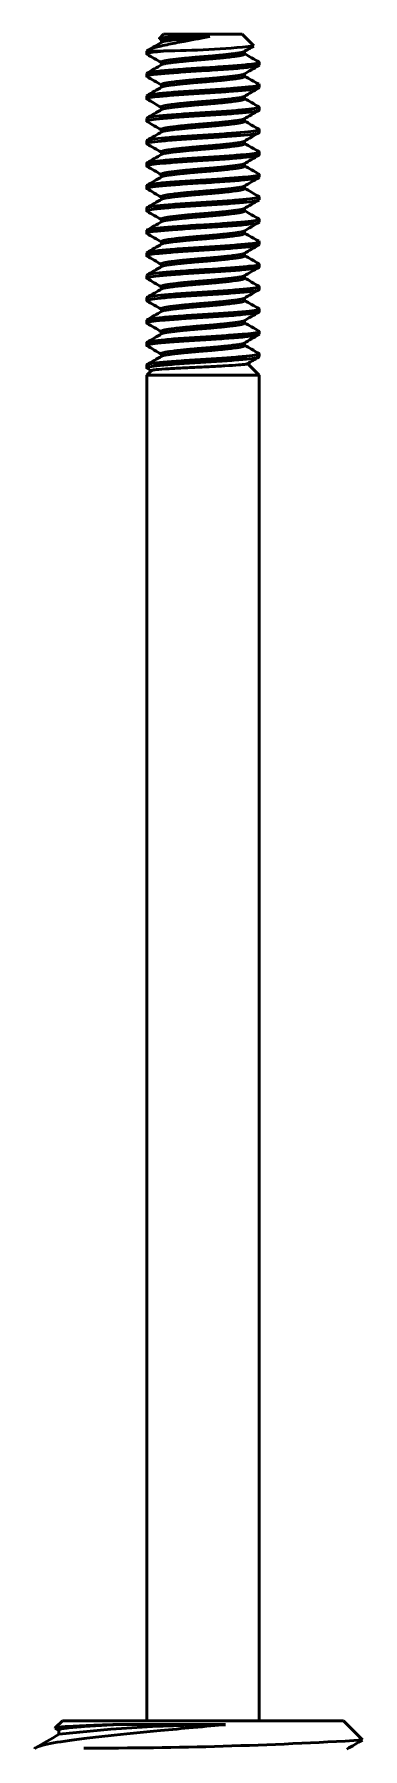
# Model space of a CAD drawing. Header units: millimetres. Extents: x 0 to 420, y 0 to 297.
# Drawn here: x 119.49 to 120.81, y 223.89 to 230.83 of the extents above; entities that cross this region are included whole.
import ezdxf

# ---------------------------------------------------------------- set-up
doc = ezdxf.new("R2010")
doc.units = ezdxf.units.MM
doc.header["$LTSCALE"] = 0.75
doc.layers.add('Visible', color=7, linetype='Continuous', lineweight=50)

msp = doc.modelspace()

# ---------------------------------------------------------------- linework, layer by layer
at = {"layer": 'Visible'}
for p, q in [((120.0097, 230.8274), (119.992, 230.8096)), ((120.0006, 230.8047), (120.0006, 230.7945)), ((120.3272, 230.8274), (120.0097, 230.8274)), ((120.1957, 230.8182), (120.0701, 230.8182)), ((120.3272, 230.8274), (120.3737, 230.7809)), ((120.0096, 230.7593), (119.9417, 230.7593)), ((119.9417, 230.748), (119.9417, 230.7593)), ((120.3364, 230.7582), (120.3364, 230.748)), ((119.9417, 230.6573), (119.9417, 230.6686)), ((120.0006, 230.714), (120.0006, 230.7038)), ((120.3364, 230.6675), (120.3364, 230.6573)), ((120.3953, 230.7026), (120.3953, 230.714)), ((120.0006, 230.6233), (120.0006, 230.6131)), ((120.3953, 230.6119), (120.3953, 230.6233)), ((119.9417, 230.5666), (119.9417, 230.5779)), ((120.0006, 230.5325), (120.0006, 230.5224)), ((120.3364, 230.5767), (120.3364, 230.5666)), ((120.3953, 230.5212), (120.3953, 230.5325)), ((119.9417, 230.4758), (119.9417, 230.4872)), ((120.3364, 230.486), (120.3364, 230.4758)), ((119.9417, 230.3851), (119.9417, 230.3965)), ((120.0006, 230.4418), (120.0006, 230.4316)), ((120.3364, 230.3953), (120.3364, 230.3851)), ((120.3953, 230.4305), (120.3953, 230.4418)), ((120.0006, 230.3511), (120.0006, 230.3409)), ((120.3953, 230.3398), (120.3953, 230.3511)), ((119.9417, 230.2944), (119.9417, 230.3058)), ((120.0006, 230.2604), (120.0006, 230.2502)), ((120.3364, 230.3046), (120.3364, 230.2944)), ((120.3953, 230.2491), (120.3953, 230.2604)), ((119.9417, 230.2037), (119.9417, 230.215)), ((120.3364, 230.2139), (120.3364, 230.2037)), ((119.9417, 230.113), (119.9417, 230.1243)), ((120.0006, 230.1697), (120.0006, 230.1595)), ((120.3364, 230.1232), (120.3364, 230.113)), ((120.3953, 230.1583), (120.3953, 230.1697)), ((120.0006, 230.079), (120.0006, 230.0688)), ((120.3953, 230.0676), (120.3953, 230.079)), ((119.9417, 230.0223), (119.9417, 230.0336)), ((120.0006, 229.9883), (120.0006, 229.9781)), ((120.3364, 230.0325), (120.3364, 230.0223)), ((120.3953, 229.9769), (120.3953, 229.9883)), ((119.9417, 229.9316), (119.9417, 229.9429)), ((120.3364, 229.9417), (120.3364, 229.9316)), ((119.9417, 229.8408), (119.9417, 229.8522)), ((120.0006, 229.8975), (120.0006, 229.8874)), ((120.3364, 229.851), (120.3364, 229.8408)), ((120.3953, 229.8862), (120.3953, 229.8975)), ((119.9417, 229.7501), (119.9417, 229.7615)), ((120.0006, 229.8068), (120.0006, 229.7966)), ((120.3364, 229.7603), (120.3364, 229.7501)), ((120.3953, 229.7955), (120.3953, 229.8068)), ((120.0006, 229.7161), (120.0006, 229.7059)), ((120.3953, 229.7048), (120.3953, 229.7161)), ((119.9417, 229.6594), (119.9417, 229.6708)), ((120.0006, 229.6254), (120.0006, 229.6152)), ((120.3364, 229.6696), (120.3364, 229.6594)), ((120.3953, 229.6141), (120.3953, 229.6254)), ((119.9417, 229.5687), (119.9417, 229.58)), ((120.3364, 229.5789), (120.3364, 229.5687)), ((119.9417, 229.478), (119.9417, 229.4893)), ((120.0006, 229.5347), (120.0006, 229.5245)), ((120.3485, 229.4953), (120.3953, 229.4485)), ((120.3953, 229.5233), (120.3953, 229.5347)), ((119.9604, 229.4672), (119.9417, 229.4485)), ((120.3953, 229.4485), (119.9417, 229.4485)), ((119.9417, 224.0056), (119.9417, 229.4485)), ((120.3953, 224.0056), (120.3953, 229.4485)), ((119.6015, 224.0056), (119.572, 223.9761)), ((119.6015, 224.0056), (120.7355, 224.0056)), ((120.7355, 224.0056), (120.8129, 223.9282)), ((119.5863, 223.9671), (119.5724, 223.9751)), ((119.5863, 223.9678), (119.5863, 223.9497)), ((119.8267, 223.9905), (120.2601, 223.9905))]:
    msp.add_line(p, q, dxfattribs=at)
for centre, radius, start, end in [((120.0162, 234.0421), 3.2813, 269.88484, 276.25608), ((120.2755, 217.8899), 6.0996, 90.14426, 96.47367), ((119.7207, 242.0971), 18.2024, 269.89525, 273.44016)]:
    msp.add_arc(centre, radius, start, end, dxfattribs=at)
for points, knots in [([(120.1957, 230.8182), (120.1768, 230.8143), (120.1588, 230.8113), (120.1261, 230.8053), (120.1086, 230.802), (120.0671, 230.794), (120.0439, 230.7894), (119.9986, 230.7799), (119.9818, 230.7761), (119.9557, 230.7682), (119.9461, 230.7637), (119.9417, 230.7593)], [0.000001, 0.000001, 0.000001, 0.000001, 0.0432698, 0.0432698, 0.0933311, 0.0933311, 0.1655469, 0.1655469, 0.25388, 0.25388, 0.3623602, 0.3623602, 0.3623602, 0.3623602]), ([(119.9925, 230.8083), (119.9905, 230.8094), (119.9925, 230.8106), (120.0011, 230.8123), (120.0048, 230.8128), (120.0153, 230.8141), (120.0239, 230.8148), (120.0462, 230.8166), (120.0575, 230.8174), (120.0701, 230.8182)], [0.45239963, 0.45239963, 0.45239963, 0.45239963, 0.47843191, 0.47843191, 0.49096377, 0.49096377, 0.5079081, 0.5079081, 0.52159166, 0.52159166, 0.52159166, 0.52159166]), ([(119.9432, 230.7463), (119.941, 230.7475), (119.9412, 230.7488), (119.9472, 230.7517), (119.9548, 230.7533), (119.9773, 230.7563), (119.992, 230.7577), (120.0096, 230.7593)], [14.3350959, 14.3350959, 14.3350959, 14.3350959, 14.3751753, 14.3751753, 14.4281701, 14.4281701, 14.4801915, 14.4801915, 14.4801915, 14.4801915]), ([(119.9432, 230.6555), (119.9405, 230.6571), (119.9414, 230.6586), (119.9514, 230.662), (119.9622, 230.6638), (119.994, 230.6672), (120.0152, 230.6692), (120.0642, 230.6731), (120.0915, 230.6751), (120.1485, 230.6788), (120.1777, 230.6804), (120.236, 230.6841), (120.2645, 230.6861), (120.3146, 230.6901), (120.336, 230.692), (120.3702, 230.6956), (120.3826, 230.6973), (120.3933, 230.7003), (120.3953, 230.7015), (120.3953, 230.7026)], [13.3316596, 13.3316596, 13.3316596, 13.3316596, 13.3805937, 13.3805937, 13.4410633, 13.4410633, 13.5043804, 13.5043804, 13.5663833, 13.5663833, 13.6272571, 13.6272571, 13.6909607, 13.6909607, 13.7522481, 13.7522481, 13.8146994, 13.8146994, 13.8513943, 13.8513943, 13.8513943, 13.8513943]), ([(120.3938, 230.7157), (120.3967, 230.714), (120.3953, 230.7122), (120.3828, 230.7086), (120.3705, 230.7069), (120.3364, 230.7034), (120.3152, 230.7015), (120.2652, 230.6975), (120.2367, 230.6955), (120.1783, 230.6918), (120.1492, 230.6902), (120.0921, 230.6865), (120.0648, 230.6845), (120.0157, 230.6806), (119.9945, 230.6786), (119.9625, 230.6751), (119.9516, 230.6734), (119.9431, 230.6706), (119.9417, 230.6696), (119.9417, 230.6686)], [0.4829735, 0.4829735, 0.4829735, 0.4829735, 0.5373346, 0.5373346, 0.5997587, 0.5997587, 0.6609501, 0.6609501, 0.7245527, 0.7245527, 0.7853728, 0.7853728, 0.8472789, 0.8472789, 0.9105168, 0.9105168, 0.9709056, 0.9709056, 1.0020436, 1.0020436, 1.0020436, 1.0020436]), ([(119.9432, 230.5648), (119.9401, 230.5666), (119.9419, 230.5685), (119.9555, 230.5721), (119.9678, 230.5737), (120.0022, 230.5773), (120.0245, 230.5793), (120.0752, 230.5832), (120.1029, 230.5852), (120.1606, 230.5888), (120.19, 230.5904), (120.2478, 230.5942), (120.2756, 230.5962), (120.3237, 230.6002), (120.3438, 230.602), (120.3757, 230.6055), (120.3868, 230.6073), (120.3942, 230.6102), (120.3953, 230.611), (120.3953, 230.6119)], [12.3287519, 12.3287519, 12.3287519, 12.3287519, 12.3862815, 12.3862815, 12.4468062, 12.4468062, 12.5101596, 12.5101596, 12.571855, 12.571855, 12.6332869, 12.6332869, 12.696645, 12.696645, 12.7576177, 12.7576177, 12.8211553, 12.8211553, 12.8485401, 12.8485401, 12.8485401, 12.8485401]), ([(120.3938, 230.625), (120.3962, 230.6236), (120.3957, 230.6221), (120.387, 230.6187), (120.376, 230.6169), (120.3442, 230.6134), (120.3241, 230.6115), (120.2761, 230.6076), (120.2484, 230.6056), (120.1907, 230.6018), (120.1612, 230.6002), (120.1035, 230.5966), (120.0757, 230.5946), (120.025, 230.5907), (120.0027, 230.5887), (119.9681, 230.5851), (119.9558, 230.5835), (119.944, 230.5804), (119.9417, 230.5791), (119.9417, 230.5779)], [1.4845753, 1.4845753, 1.4845753, 1.4845753, 1.5296726, 1.5296726, 1.5931994, 1.5931994, 1.6540865, 1.6540865, 1.7173547, 1.7173547, 1.7787508, 1.7787508, 1.8403605, 1.8403605, 1.9036431, 1.9036431, 1.9641076, 1.9641076, 2.0037839, 2.0037839, 2.0037839, 2.0037839]), ([(120.3938, 230.5343), (120.3958, 230.5331), (120.3958, 230.5319), (120.3903, 230.5288), (120.3809, 230.5269), (120.3521, 230.5235), (120.3333, 230.5217), (120.2876, 230.5178), (120.2608, 230.5158), (120.2037, 230.5119), (120.174, 230.5102), (120.1156, 230.5067), (120.0875, 230.5047), (120.035, 230.5008), (120.0114, 230.4988), (119.9742, 230.4951), (119.9604, 230.4935), (119.9451, 230.4902), (119.9417, 230.4887), (119.9417, 230.4872)], [2.487088, 2.487088, 2.487088, 2.487088, 2.5238116, 2.5238116, 2.587115, 2.587115, 2.6476956, 2.6476956, 2.7105777, 2.7105777, 2.7728102, 2.7728102, 2.8340849, 2.8340849, 2.8977788, 2.8977788, 2.9585203, 2.9585203, 3.0064775, 3.0064775, 3.0064775, 3.0064775]), ([(119.9432, 230.4741), (119.943, 230.4742), (119.9428, 230.4743), (119.94, 230.4764), (119.943, 230.4784), (119.9601, 230.4821), (119.9738, 230.4837), (120.0109, 230.4874), (120.0345, 230.4894), (120.0868, 230.4934), (120.1149, 230.4953), (120.1733, 230.4989), (120.203, 230.5005), (120.2602, 230.5044), (120.287, 230.5064), (120.3328, 230.5103), (120.3517, 230.5121), (120.3807, 230.5155), (120.3901, 230.5174), (120.3947, 230.52), (120.3953, 230.5206), (120.3953, 230.5212)], [11.3250529, 11.3250529, 11.3250529, 11.3250529, 11.3287259, 11.3287259, 11.3907927, 11.3907927, 11.4515712, 11.4515712, 11.5153465, 11.5153465, 11.5766983, 11.5766983, 11.6389404, 11.6389404, 11.7019042, 11.7019042, 11.7625614, 11.7625614, 11.825929, 11.825929, 11.8448835, 11.8448835, 11.8448835, 11.8448835]), ([(119.9432, 230.3834), (119.9425, 230.3838), (119.9421, 230.3842), (119.9408, 230.3865), (119.9454, 230.3885), (119.9655, 230.3921), (119.9807, 230.3937), (120.0204, 230.3975), (120.0448, 230.3995), (120.0983, 230.4034), (120.1267, 230.4053), (120.1856, 230.4088), (120.2157, 230.4106), (120.2721, 230.4145), (120.2979, 230.4166), (120.3414, 230.4204), (120.359, 230.4221), (120.3851, 230.4256), (120.3929, 230.4275), (120.3951, 230.4298), (120.3953, 230.4302), (120.3953, 230.4305)], [10.3226827, 10.3226827, 10.3226827, 10.3226827, 10.3351014, 10.3351014, 10.3968194, 10.3968194, 10.4580764, 10.4580764, 10.5214642, 10.5214642, 10.5824623, 10.5824623, 10.6457128, 10.6457128, 10.7082567, 10.7082567, 10.7686755, 10.7686755, 10.8319591, 10.8319591, 10.8420409, 10.8420409, 10.8420409, 10.8420409]), ([(120.3938, 230.4435), (120.3953, 230.4427), (120.3957, 230.4418), (120.3931, 230.4389), (120.3853, 230.437), (120.3593, 230.4334), (120.3419, 230.4317), (120.2985, 230.4279), (120.2727, 230.4259), (120.2164, 230.422), (120.1863, 230.4202), (120.1273, 230.4167), (120.0989, 230.4148), (120.0454, 230.4109), (120.0209, 230.4089), (119.981, 230.4051), (119.9658, 230.4035), (119.9464, 230.4), (119.9417, 230.3982), (119.9417, 230.3965)], [3.4890178, 3.4890178, 3.4890178, 3.4890178, 3.5168302, 3.5168302, 3.5800593, 3.5800593, 3.6404248, 3.6404248, 3.7028965, 3.7028965, 3.7661574, 3.7661574, 3.8270885, 3.8270885, 3.8904059, 3.8904059, 3.9516464, 3.9516464, 4.0079793, 4.0079793, 4.0079793, 4.0079793]), ([(119.9432, 230.2927), (119.942, 230.2934), (119.9415, 230.2941), (119.9424, 230.2967), (119.9487, 230.2986), (119.9719, 230.3022), (119.9888, 230.3039), (120.0313, 230.3077), (120.0566, 230.3097), (120.1112, 230.3136), (120.1398, 230.3154), (120.1987, 230.3188), (120.2284, 230.3208), (120.2835, 230.3247), (120.3082, 230.3267), (120.3494, 230.3304), (120.3657, 230.3321), (120.3888, 230.3357), (120.395, 230.3377), (120.3953, 230.3397), (120.3953, 230.3397), (120.3953, 230.3398)], [9.3199595, 9.3199595, 9.3199595, 9.3199595, 9.3417649, 9.3417649, 9.4030884, 9.4030884, 9.4651193, 9.4651193, 9.5280609, 9.5280609, 9.5886946, 9.5886946, 9.6519911, 9.6519911, 9.7142823, 9.7142823, 9.7748816, 9.7748816, 9.8382515, 9.8382515, 9.8394408, 9.8394408, 9.8394408, 9.8394408]), ([(120.3938, 230.3528), (120.3949, 230.3522), (120.3954, 230.3516), (120.395, 230.349), (120.3888, 230.347), (120.3656, 230.3434), (120.3493, 230.3418), (120.308, 230.338), (120.2832, 230.336), (120.2282, 230.3321), (120.1984, 230.3302), (120.1395, 230.3268), (120.111, 230.3249), (120.0564, 230.321), (120.0311, 230.319), (119.9886, 230.3152), (119.9718, 230.3135), (119.9486, 230.3099), (119.9424, 230.308), (119.9417, 230.306), (119.9417, 230.3059), (119.9417, 230.3058)], [4.4908056, 4.4908056, 4.4908056, 4.4908056, 4.5103866, 4.5103866, 4.5737052, 4.5737052, 4.634251, 4.634251, 4.6964983, 4.6964983, 4.7597946, 4.7597946, 4.8205353, 4.8205353, 4.8836392, 4.8836392, 4.945804, 4.945804, 5.0072847, 5.0072847, 5.0107063, 5.0107063, 5.0107063, 5.0107063]), ([(119.9432, 230.202), (119.9415, 230.2029), (119.9413, 230.2039), (119.9446, 230.2068), (119.9523, 230.2087), (119.9785, 230.2122), (119.997, 230.214), (120.0421, 230.2179), (120.0682, 230.2199), (120.1236, 230.2237), (120.1524, 230.2254), (120.2111, 230.2289), (120.2405, 230.2309), (120.294, 230.2348), (120.3177, 230.2368), (120.3567, 230.2405), (120.3717, 230.2421), (120.3907, 230.2455), (120.3953, 230.2473), (120.3953, 230.2491)], [8.3189367, 8.3189367, 8.3189367, 8.3189367, 8.3493297, 8.3493297, 8.4102734, 8.4102734, 8.4732518, 8.4732518, 8.5357495, 8.5357495, 8.5960823, 8.5960823, 8.6592684, 8.6592684, 8.7210944, 8.7210944, 8.7819004, 8.7819004, 8.8375283, 8.8375283, 8.8375283, 8.8375283]), ([(120.3938, 230.2621), (120.3944, 230.2618), (120.3948, 230.2615), (120.3965, 230.2591), (120.3919, 230.2571), (120.3716, 230.2534), (120.3566, 230.2518), (120.3175, 230.2481), (120.2938, 230.2461), (120.2402, 230.2422), (120.2108, 230.2402), (120.1521, 230.2367), (120.1234, 230.235), (120.0679, 230.2312), (120.0418, 230.2292), (119.9968, 230.2253), (119.9783, 230.2235), (119.9523, 230.22), (119.9445, 230.2181), (119.9419, 230.2158), (119.9417, 230.2154), (119.9417, 230.215)], [5.4943627, 5.4943627, 5.4943627, 5.4943627, 5.5048466, 5.5048466, 5.5685262, 5.5685262, 5.6294694, 5.6294694, 5.691452, 5.691452, 5.7547905, 5.7547905, 5.8152702, 5.8152702, 5.8779258, 5.8779258, 5.9410314, 5.9410314, 6.0021277, 6.0021277, 6.0141547, 6.0141547, 6.0141547, 6.0141547]), ([(119.9432, 230.1113), (119.9411, 230.1125), (119.9412, 230.1137), (119.9475, 230.1169), (119.9567, 230.1187), (119.9856, 230.1221), (120.0055, 230.124), (120.0526, 230.128), (120.0793, 230.13), (120.1355, 230.1337), (120.1645, 230.1354), (120.223, 230.139), (120.2519, 230.1409), (120.3039, 230.1449), (120.3265, 230.1468), (120.3633, 230.1505), (120.3771, 230.1521), (120.392, 230.1554), (120.3953, 230.1569), (120.3953, 230.1583)], [7.3176143, 7.3176143, 7.3176143, 7.3176143, 7.3569739, 7.3569739, 7.4176935, 7.4176935, 7.480918, 7.480918, 7.5431509, 7.5431509, 7.6035904, 7.6035904, 7.6668341, 7.6668341, 7.7283803, 7.7283803, 7.7897896, 7.7897896, 7.8367078, 7.8367078, 7.8367078, 7.8367078]), ([(120.3938, 230.1714), (120.3939, 230.1713), (120.394, 230.1713), (120.3972, 230.1692), (120.3942, 230.1672), (120.377, 230.1634), (120.3631, 230.1618), (120.3263, 230.1582), (120.3037, 230.1562), (120.2517, 230.1523), (120.2227, 230.1503), (120.1642, 230.1467), (120.1353, 230.1451), (120.0791, 230.1413), (120.0524, 230.1393), (120.0053, 230.1354), (119.9855, 230.1335), (119.9566, 230.1301), (119.9474, 230.1282), (119.9424, 230.1256), (119.9417, 230.125), (119.9417, 230.1243)], [6.4975667, 6.4975667, 6.4975667, 6.4975667, 6.4996398, 6.4996398, 6.5629966, 6.5629966, 6.6245376, 6.6245376, 6.6862355, 6.6862355, 6.7496284, 6.7496284, 6.8102072, 6.8102072, 6.8725932, 6.8725932, 6.9359671, 6.9359671, 6.9968354, 6.9968354, 7.017811, 7.017811, 7.017811, 7.017811]), ([(119.9432, 230.0205), (119.9407, 230.022), (119.9413, 230.0234), (119.9502, 230.0268), (119.9613, 230.0287), (119.9932, 230.0322), (120.0133, 230.034), (120.0614, 230.0379), (120.0891, 230.04), (120.147, 230.0437), (120.1764, 230.0453), (120.2341, 230.049), (120.2618, 230.0509), (120.3125, 230.0549), (120.3348, 230.0569), (120.3692, 230.0604), (120.3814, 230.0621), (120.393, 230.0652), (120.3953, 230.0664), (120.3953, 230.0676)], [6.3155695, 6.3155695, 6.3155695, 6.3155695, 6.3611282, 6.3611282, 6.4245655, 6.4245655, 6.4854422, 6.4854422, 6.5487004, 6.5487004, 6.6100354, 6.6100354, 6.6716337, 6.6716337, 6.7348872, 6.7348872, 6.7953166, 6.7953166, 6.8345503, 6.8345503, 6.8345503, 6.8345503]), ([(120.3938, 230.0807), (120.3969, 230.0789), (120.3951, 230.077), (120.3814, 230.0734), (120.3691, 230.0718), (120.3347, 230.0682), (120.3124, 230.0662), (120.2617, 230.0623), (120.234, 230.0603), (120.1763, 230.0567), (120.1468, 230.0551), (120.089, 230.0513), (120.0613, 230.0493), (120.0132, 230.0454), (119.9931, 230.0435), (119.9612, 230.04), (119.9502, 230.0382), (119.9428, 230.0353), (119.9417, 230.0345), (119.9417, 230.0336)], [7.5020543, 7.5020543, 7.5020543, 7.5020543, 7.5597153, 7.5597153, 7.6202866, 7.6202866, 7.6836871, 7.6836871, 7.7454249, 7.7454249, 7.8069093, 7.8069093, 7.8703104, 7.8703104, 7.9313248, 7.9313248, 7.9949222, 7.9949222, 8.0222266, 8.0222266, 8.0222266, 8.0222266]), ([(119.9432, 229.9298), (119.9402, 229.9316), (119.9417, 229.9333), (119.9544, 229.9369), (119.9668, 229.9386), (120.001, 229.9422), (120.0223, 229.9441), (120.0725, 229.9481), (120.101, 229.9501), (120.1593, 229.9538), (120.1885, 229.9554), (120.2455, 229.9591), (120.2728, 229.961), (120.3218, 229.965), (120.343, 229.9669), (120.3748, 229.9704), (120.3856, 229.9721), (120.3939, 229.975), (120.3953, 229.9759), (120.3953, 229.9769)], [5.3143012, 5.3143012, 5.3143012, 5.3143012, 5.3691497, 5.3691497, 5.4315024, 5.4315024, 5.4926933, 5.4926933, 5.5562966, 5.5562966, 5.6170744, 5.6170744, 5.6789797, 5.6789797, 5.742197, 5.742197, 5.8025713, 5.8025713, 5.8332159, 5.8332159, 5.8332159, 5.8332159]), ([(120.3938, 229.99), (120.3965, 229.9884), (120.3955, 229.9869), (120.3856, 229.9835), (120.3747, 229.9818), (120.3429, 229.9783), (120.3217, 229.9763), (120.2727, 229.9724), (120.2454, 229.9704), (120.1884, 229.9667), (120.1592, 229.9651), (120.1008, 229.9614), (120.0723, 229.9594), (120.0222, 229.9554), (120.0009, 229.9535), (119.9667, 229.95), (119.9544, 229.9483), (119.9437, 229.9452), (119.9417, 229.944), (119.9417, 229.9429)], [8.5056967, 8.5056967, 8.5056967, 8.5056967, 8.5547667, 8.5547667, 8.6152784, 8.6152784, 8.6786408, 8.6786408, 8.7406841, 8.7406841, 8.8016061, 8.8016061, 8.8653508, 8.8653508, 8.926678, 8.926678, 8.9891846, 8.9891846, 9.0258003, 9.0258003, 9.0258003, 9.0258003]), ([(120.3938, 229.8993), (120.396, 229.898), (120.3958, 229.8967), (120.3892, 229.8936), (120.3799, 229.8917), (120.3507, 229.8883), (120.3308, 229.8864), (120.2835, 229.8825), (120.2568, 229.8805), (120.2004, 229.8767), (120.1715, 229.8751), (120.113, 229.8715), (120.0841, 229.8695), (120.0323, 229.8656), (120.0098, 229.8636), (119.9732, 229.86), (119.9595, 229.8584), (119.9449, 229.8551), (119.9417, 229.8536), (119.9417, 229.8522)], [9.5098375, 9.5098375, 9.5098375, 9.5098375, 9.5500412, 9.5500412, 9.6108535, 9.6108535, 9.6741973, 9.6741973, 9.7365219, 9.7365219, 9.797092, 9.797092, 9.8604566, 9.8604566, 9.922092, 9.922092, 9.9836767, 9.9836767, 10.0299271, 10.0299271, 10.0299271, 10.0299271]), ([(119.9432, 229.8391), (119.9431, 229.8392), (119.9431, 229.8392), (119.9398, 229.8412), (119.9426, 229.8432), (119.9596, 229.847), (119.9733, 229.8487), (120.0099, 229.8523), (120.0324, 229.8542), (120.0842, 229.8582), (120.1132, 229.8602), (120.1716, 229.8638), (120.2006, 229.8654), (120.2569, 229.8692), (120.2836, 229.8711), (120.3309, 229.8751), (120.3508, 229.877), (120.3799, 229.8804), (120.3892, 229.8822), (120.3946, 229.8848), (120.3953, 229.8855), (120.3953, 229.8862)], [4.3124753, 4.3124753, 4.3124753, 4.3124753, 4.3137463, 4.3137463, 4.376897, 4.376897, 4.4383354, 4.4383354, 4.4998357, 4.4998357, 4.5630576, 4.5630576, 4.6234893, 4.6234893, 4.685677, 4.685677, 4.7488784, 4.7488784, 4.8095567, 4.8095567, 4.831321, 4.831321, 4.831321, 4.831321]), ([(119.9432, 229.7484), (119.9427, 229.7487), (119.9423, 229.749), (119.9404, 229.7513), (119.9448, 229.7533), (119.9648, 229.757), (119.9797, 229.7586), (120.0185, 229.7623), (120.0421, 229.7643), (120.0955, 229.7683), (120.1249, 229.7702), (120.1836, 229.7737), (120.2123, 229.7754), (120.2679, 229.7792), (120.294, 229.7812), (120.3393, 229.7852), (120.358, 229.7869), (120.3843, 229.7905), (120.3922, 229.7923), (120.395, 229.7947), (120.3953, 229.7951), (120.3953, 229.7955)], [3.3121727, 3.3121727, 3.3121727, 3.3121727, 3.3217458, 3.3217458, 3.3851977, 3.3851977, 3.4460072, 3.4460072, 3.507771, 3.507771, 3.5709227, 3.5709227, 3.6312181, 3.6312181, 3.6936547, 3.6936547, 3.7566926, 3.7566926, 3.8175816, 3.8175816, 3.8304296, 3.8304296, 3.8304296, 3.8304296]), ([(120.3938, 229.8085), (120.3955, 229.8076), (120.3957, 229.8066), (120.3922, 229.8037), (120.3843, 229.8018), (120.3579, 229.7983), (120.3392, 229.7965), (120.2939, 229.7926), (120.2677, 229.7906), (120.2122, 229.7867), (120.1834, 229.7851), (120.1247, 229.7815), (120.0954, 229.7796), (120.042, 229.7756), (120.0184, 229.7737), (119.9796, 229.77), (119.9647, 229.7684), (119.9462, 229.7649), (119.9417, 229.7632), (119.9417, 229.7615)], [10.513024, 10.513024, 10.513024, 10.513024, 10.5442499, 10.5442499, 10.6052714, 10.6052714, 10.6684638, 10.6684638, 10.7310354, 10.7310354, 10.7914646, 10.7914646, 10.8547569, 10.8547569, 10.9166541, 10.9166541, 10.9776046, 10.9776046, 11.0324894, 11.0324894, 11.0324894, 11.0324894]), ([(120.3938, 229.7178), (120.395, 229.7171), (120.3955, 229.7164), (120.3944, 229.7137), (120.388, 229.7118), (120.3645, 229.7082), (120.3475, 229.7066), (120.3047, 229.7027), (120.2793, 229.7007), (120.2246, 229.6968), (120.1961, 229.695), (120.1372, 229.6916), (120.1075, 229.6897), (120.0526, 229.6857), (120.0279, 229.6838), (119.9869, 229.68), (119.9707, 229.6784), (119.9478, 229.6748), (119.9417, 229.6728), (119.9417, 229.6708)], [11.5156676, 11.5156676, 11.5156676, 11.5156676, 11.5382976, 11.5382976, 11.5996831, 11.5996831, 11.661889, 11.661889, 11.7248901, 11.7248901, 11.7855817, 11.7855817, 11.8489681, 11.8489681, 11.9113153, 11.9113153, 11.9720183, 11.9720183, 12.0358933, 12.0358933, 12.0358933, 12.0358933]), ([(119.9432, 229.6577), (119.9422, 229.6583), (119.9417, 229.6588), (119.9417, 229.6614), (119.9478, 229.6634), (119.9708, 229.6671), (119.987, 229.6687), (120.028, 229.6724), (120.0527, 229.6744), (120.1076, 229.6784), (120.1373, 229.6803), (120.1962, 229.6837), (120.2248, 229.6855), (120.2795, 229.6894), (120.3049, 229.6914), (120.3476, 229.6952), (120.3646, 229.6969), (120.388, 229.7005), (120.3944, 229.7024), (120.3953, 229.7045), (120.3953, 229.7046), (120.3953, 229.7048)], [2.3109166, 2.3109166, 2.3109166, 2.3109166, 2.3290213, 2.3290213, 2.3929643, 2.3929643, 2.453532, 2.453532, 2.5157469, 2.5157469, 2.5789946, 2.5789946, 2.6395569, 2.6395569, 2.7024239, 2.7024239, 2.7644823, 2.7644823, 2.8257367, 2.8257367, 2.8300127, 2.8300127, 2.8300127, 2.8300127]), ([(120.3938, 229.6271), (120.3945, 229.6267), (120.395, 229.6263), (120.396, 229.6239), (120.3911, 229.6219), (120.3706, 229.6183), (120.3552, 229.6167), (120.3151, 229.6129), (120.2906, 229.6109), (120.2369, 229.607), (120.2085, 229.6051), (120.1495, 229.6016), (120.1193, 229.5998), (120.063, 229.5958), (120.0374, 229.5938), (119.9942, 229.59), (119.9769, 229.5884), (119.9513, 229.5848), (119.9437, 229.5829), (119.9418, 229.5806), (119.9417, 229.5803), (119.9417, 229.58)], [12.5197353, 12.5197353, 12.5197353, 12.5197353, 12.5334929, 12.5334929, 12.5952307, 12.5952307, 12.6566542, 12.6566542, 12.7200574, 12.7200574, 12.7810727, 12.7810727, 12.8445749, 12.8445749, 12.9071259, 12.9071259, 12.9676018, 12.9676018, 13.0309467, 13.0309467, 13.0396339, 13.0396339, 13.0396339, 13.0396339]), ([(119.9432, 229.567), (119.9417, 229.5678), (119.9413, 229.5687), (119.9437, 229.5715), (119.9513, 229.5735), (119.977, 229.577), (119.9943, 229.5787), (120.0375, 229.5825), (120.0632, 229.5845), (120.1195, 229.5884), (120.1496, 229.5902), (120.2086, 229.5938), (120.237, 229.5956), (120.2907, 229.5995), (120.3152, 229.6016), (120.3553, 229.6053), (120.3707, 229.6069), (120.3904, 229.6105), (120.3953, 229.6122), (120.3953, 229.6141)], [1.309348, 1.309348, 1.309348, 1.309348, 1.3363272, 1.3363272, 1.3995357, 1.3995357, 1.4598813, 1.4598813, 1.5223013, 1.5223013, 1.5856533, 1.5856533, 1.6465402, 1.6465402, 1.70981, 1.70981, 1.7710937, 1.7710937, 1.828157, 1.828157, 1.828157, 1.828157]), ([(119.9432, 229.4763), (119.9413, 229.4774), (119.9412, 229.4785), (119.9464, 229.4816), (119.9556, 229.4836), (119.9842, 229.487), (120.0029, 229.4888), (120.0483, 229.4927), (120.075, 229.4947), (120.1321, 229.4985), (120.1619, 229.5002), (120.2203, 229.5038), (120.2485, 229.5057), (120.301, 229.5097), (120.3247, 229.5117), (120.3622, 229.5154), (120.3761, 229.517), (120.3917, 229.5203), (120.3953, 229.5218), (120.3953, 229.5233)], [0.3079019, 0.3079019, 0.3079019, 0.3079019, 0.3437833, 0.3437833, 0.4070496, 0.4070496, 0.4675706, 0.4675706, 0.5303848, 0.5303848, 0.5926749, 0.5926749, 0.653888, 0.653888, 0.7175159, 0.7175159, 0.778266, 0.778266, 0.827006, 0.827006, 0.827006, 0.827006]), ([(120.3938, 229.5364), (120.3941, 229.5362), (120.3943, 229.5361), (120.3969, 229.534), (120.3936, 229.532), (120.376, 229.5283), (120.3621, 229.5267), (120.3246, 229.523), (120.3009, 229.521), (120.2483, 229.517), (120.2202, 229.5151), (120.1617, 229.5115), (120.1319, 229.5099), (120.0749, 229.506), (120.0482, 229.504), (120.0028, 229.5001), (119.9841, 229.4983), (119.9556, 229.4949), (119.9464, 229.493), (119.9422, 229.4904), (119.9417, 229.4899), (119.9417, 229.4893)], [13.5230468, 13.5230468, 13.5230468, 13.5230468, 13.5281486, 13.5281486, 13.5902046, 13.5902046, 13.6510893, 13.6510893, 13.714849, 13.714849, 13.7761893, 13.7761893, 13.8386233, 13.8386233, 13.9015674, 13.9015674, 13.9622143, 13.9622143, 14.0256152, 14.0256152, 14.0431845, 14.0431845, 14.0431845, 14.0431845]), ([(120.3474, 229.4946), (120.3466, 229.4941), (120.3451, 229.4936), (120.3355, 229.4916), (120.3218, 229.4905), (120.2972, 229.4885), (120.2787, 229.4873), (120.2375, 229.4849), (120.2156, 229.4837), (120.1799, 229.4821), (120.1669, 229.4815), (120.1278, 229.4798), (120.1019, 229.4785), (120.0555, 229.4761), (120.0351, 229.4749), (119.994, 229.4722), (119.9814, 229.4711), (119.9663, 229.4693), (119.9615, 229.4682), (119.9604, 229.4672)], [-0.3223131, -0.3223131, -0.3223131, -0.3223131, -0.3195164, -0.3195164, -0.3098709, -0.3098709, -0.2952464, -0.2952464, -0.2816056, -0.2816056, -0.2739148, -0.2739148, -0.2582166, -0.2582166, -0.2434613, -0.2434613, -0.222963, -0.222963, -0.1975223, -0.1975223, -0.1975223, -0.1975223]), ([(120.2601, 223.9905), (120.2227, 223.9867), (120.1792, 223.9827), (120.0847, 223.9739), (120.0408, 223.9698), (119.9224, 223.9583), (119.8507, 223.9511), (119.7509, 223.9405), (119.7186, 223.937), (119.6324, 223.9268), (119.5859, 223.9198), (119.5345, 223.9094), (119.5205, 223.9059), (119.4953, 223.8979), (119.4903, 223.8944), (119.4881, 223.8923)], [0, 0, 0, 0, 0.0814931, 0.0814931, 0.1524276, 0.1524276, 0.2758959, 0.2758959, 0.3428243, 0.3428243, 0.4710436, 0.4710436, 0.5360072, 0.5360072, 0.6258184, 0.6258184, 0.6258184, 0.6258184]), ([(119.5724, 223.9751), (119.5695, 223.9768), (119.5779, 223.9784), (119.6165, 223.9819), (119.6455, 223.9836), (119.7184, 223.9869), (119.7652, 223.9885), (119.8267, 223.9905)], [2.4413257, 2.4413257, 2.4413257, 2.4413257, 2.5808431, 2.5808431, 2.7155155, 2.7155155, 2.8386956, 2.8386956, 2.8386956, 2.8386956])]:
    msp.add_open_spline(points, degree=3, knots=knots, dxfattribs=at)
for points in [[(120.0006, 230.8035), (119.9979, 230.8051), (119.9952, 230.8067), (119.9925, 230.8083)], [(120.0006, 230.7128), (119.9815, 230.724), (119.9623, 230.7351), (119.9432, 230.7463)], [(119.9474, 230.7635), (119.9658, 230.7742), (119.9842, 230.7849), (120.0026, 230.7956)], [(120.3733, 230.7797), (120.3603, 230.7721), (120.3474, 230.7646), (120.3344, 230.757)], [(120.3364, 230.7491), (120.3555, 230.738), (120.3746, 230.7268), (120.3938, 230.7157)], [(119.9432, 230.6703), (119.963, 230.6818), (119.9828, 230.6934), (120.0026, 230.7049)], [(120.3938, 230.7009), (120.374, 230.6894), (120.3542, 230.6779), (120.3344, 230.6663)], [(120.0006, 230.6221), (119.9815, 230.6333), (119.9623, 230.6444), (119.9432, 230.6555)], [(119.9432, 230.5796), (119.963, 230.5911), (119.9828, 230.6027), (120.0026, 230.6142)], [(120.3938, 230.6102), (120.374, 230.5987), (120.3542, 230.5871), (120.3344, 230.5756)], [(120.3364, 230.6584), (120.3555, 230.6473), (120.3746, 230.6361), (120.3938, 230.625)], [(120.0006, 230.5314), (119.9815, 230.5426), (119.9623, 230.5537), (119.9432, 230.5648)], [(119.9432, 230.4889), (119.963, 230.5004), (119.9828, 230.5119), (120.0026, 230.5235)], [(120.3364, 230.5677), (120.3555, 230.5565), (120.3746, 230.5454), (120.3938, 230.5343)], [(120.0006, 230.4407), (119.9815, 230.4518), (119.9623, 230.463), (119.9432, 230.4741)], [(120.3938, 230.5195), (120.374, 230.508), (120.3542, 230.4964), (120.3344, 230.4849)], [(120.3364, 230.477), (120.3555, 230.4658), (120.3746, 230.4547), (120.3938, 230.4435)], [(119.9432, 230.3982), (119.963, 230.4097), (119.9828, 230.4212), (120.0026, 230.4328)], [(120.3938, 230.4288), (120.374, 230.4172), (120.3542, 230.4057), (120.3344, 230.3942)], [(120.3364, 230.3863), (120.3555, 230.3751), (120.3746, 230.364), (120.3938, 230.3528)], [(120.0006, 230.3499), (119.9815, 230.3611), (119.9623, 230.3723), (119.9432, 230.3834)], [(119.9432, 230.3075), (119.963, 230.319), (119.9828, 230.3305), (120.0026, 230.3421)], [(120.3938, 230.338), (120.374, 230.3265), (120.3542, 230.315), (120.3344, 230.3034)], [(120.0006, 230.2592), (119.9815, 230.2704), (119.9623, 230.2816), (119.9432, 230.2927)], [(119.9432, 230.2168), (119.963, 230.2283), (119.9828, 230.2398), (120.0026, 230.2514)], [(120.3938, 230.2473), (120.374, 230.2358), (120.3542, 230.2243), (120.3344, 230.2127)], [(120.3364, 230.2956), (120.3555, 230.2844), (120.3746, 230.2733), (120.3938, 230.2621)], [(120.0006, 230.1685), (119.9815, 230.1797), (119.9623, 230.1908), (119.9432, 230.202)], [(120.3364, 230.2049), (120.3555, 230.1937), (120.3746, 230.1825), (120.3938, 230.1714)], [(119.9432, 230.126), (119.963, 230.1376), (119.9828, 230.1491), (120.0026, 230.1606)], [(120.0006, 230.0778), (119.9815, 230.089), (119.9623, 230.1001), (119.9432, 230.1113)], [(120.3938, 230.1566), (120.374, 230.1451), (120.3542, 230.1336), (120.3344, 230.122)], [(120.3364, 230.1141), (120.3555, 230.103), (120.3746, 230.0918), (120.3938, 230.0807)], [(119.9432, 230.0353), (119.963, 230.0468), (119.9828, 230.0584), (120.0026, 230.0699)], [(120.3938, 230.0659), (120.374, 230.0544), (120.3542, 230.0429), (120.3344, 230.0313)], [(120.0006, 229.9871), (119.9815, 229.9983), (119.9623, 230.0094), (119.9432, 230.0205)], [(119.9432, 229.9446), (119.963, 229.9561), (119.9828, 229.9677), (120.0026, 229.9792)], [(120.3938, 229.9752), (120.374, 229.9637), (120.3542, 229.9521), (120.3344, 229.9406)], [(120.3364, 230.0234), (120.3555, 230.0123), (120.3746, 230.0011), (120.3938, 229.99)], [(120.0006, 229.8964), (119.9815, 229.9076), (119.9623, 229.9187), (119.9432, 229.9298)], [(120.3364, 229.9327), (120.3555, 229.9215), (120.3746, 229.9104), (120.3938, 229.8993)], [(119.9432, 229.8539), (119.963, 229.8654), (119.9828, 229.8769), (120.0026, 229.8885)], [(120.0006, 229.8057), (119.9815, 229.8168), (119.9623, 229.828), (119.9432, 229.8391)], [(120.3938, 229.8845), (120.374, 229.873), (120.3542, 229.8614), (120.3344, 229.8499)], [(120.3364, 229.842), (120.3555, 229.8308), (120.3746, 229.8197), (120.3938, 229.8085)], [(119.9432, 229.7632), (119.963, 229.7747), (119.9828, 229.7862), (120.0026, 229.7978)], [(120.3938, 229.7938), (120.374, 229.7822), (120.3542, 229.7707), (120.3344, 229.7592)], [(120.0006, 229.7149), (119.9815, 229.7261), (119.9623, 229.7373), (119.9432, 229.7484)], [(119.9432, 229.6725), (119.963, 229.684), (119.9828, 229.6955), (120.0026, 229.7071)], [(120.3938, 229.703), (120.374, 229.6915), (120.3542, 229.68), (120.3344, 229.6684)], [(120.3364, 229.7513), (120.3555, 229.7401), (120.3746, 229.729), (120.3938, 229.7178)], [(120.0006, 229.6242), (119.9815, 229.6354), (119.9623, 229.6466), (119.9432, 229.6577)], [(120.3364, 229.6606), (120.3555, 229.6494), (120.3746, 229.6383), (120.3938, 229.6271)], [(119.9432, 229.5818), (119.963, 229.5933), (119.9828, 229.6048), (120.0026, 229.6164)], [(120.0006, 229.5335), (119.9815, 229.5447), (119.9623, 229.5558), (119.9432, 229.567)], [(120.3938, 229.6123), (120.374, 229.6008), (120.3542, 229.5893), (120.3344, 229.5777)], [(120.3364, 229.5699), (120.3555, 229.5587), (120.3746, 229.5475), (120.3938, 229.5364)], [(119.9432, 229.491), (119.963, 229.5026), (119.9828, 229.5141), (120.0026, 229.5256)], [(120.3938, 229.5216), (120.3783, 229.5126), (120.3628, 229.5036), (120.3474, 229.4946)], [(119.9598, 229.4666), (119.9543, 229.4698), (119.9487, 229.473), (119.9432, 229.4763)], [(119.4926, 223.8955), (119.5243, 223.9139), (119.556, 223.9322), (119.5877, 223.9506)], [(120.8126, 223.9273), (120.7915, 223.9151), (120.7703, 223.9029), (120.7492, 223.8906)]]:
    msp.add_open_spline(points, degree=3, dxfattribs=at)
for points, weights, knots in [([(120.0701, 230.8182), (120.041, 230.815), (120.0231, 230.8122), (120.0006, 230.8087), (120.0006, 230.8047)], [0.93549495028, 0.945907627744, 1, 0.933012701892, 0.933012701892], [0.036996743, 0.036996743, 0.036996743, 0.041150368, 0.041150368, 0.046294164, 0.046294164, 0.046294164]), ([(120.1957, 230.8182), (120.1822, 230.8171), (120.1685, 230.816), (120.0716, 230.8085), (120.0231, 230.8009), (120.0074, 230.7984), (120.0026, 230.7956)], [0.96402219012, 0.978589470449, 1, 0.866025403784, 1, 0.952171805111, 0.938492415905], [0.02921872, 0.02921872, 0.02921872, 0.03086278, 0.03086278, 0.04115038, 0.04115038, 0.04482299, 0.04482299, 0.04482299]), ([(120.3344, 230.757), (120.3296, 230.7542), (120.3139, 230.7518), (120.2654, 230.7442), (120.1685, 230.7366), (120.0716, 230.7291), (120.0231, 230.7215), (120.0006, 230.718), (120.0006, 230.714)], [0.938492415905, 0.952171805111, 1, 0.866025403784, 1, 0.866025403784, 1, 0.933012701892, 0.933012701892], [0.07862812, 0.07862812, 0.07862812, 0.08230074, 0.08230074, 0.09258833, 0.09258833, 0.10287592, 0.10287592, 0.10801972, 0.10801972, 0.10801972]), ([(120.3364, 230.748), (120.3364, 230.7439), (120.3139, 230.7404), (120.2654, 230.7329), (120.1685, 230.7253), (120.0716, 230.7177), (120.0231, 230.7102), (120.0074, 230.7077), (120.0026, 230.7049)], [0.933012701892, 0.933012701892, 1, 0.866025403784, 1, 0.866025403784, 1, 0.952171805111, 0.938492415905], [0.07715696, 0.07715696, 0.07715696, 0.08230076, 0.08230076, 0.09258835, 0.09258835, 0.10287595, 0.10287595, 0.10654856, 0.10654856, 0.10654856]), ([(120.3344, 230.6663), (120.3296, 230.6635), (120.3139, 230.661), (120.2654, 230.6535), (120.1685, 230.6459), (120.0716, 230.6384), (120.0231, 230.6308), (120.0006, 230.6273), (120.0006, 230.6233)], [0.938492415905, 0.952171805111, 1, 0.866025403784, 1, 0.866025403784, 1, 0.933012701892, 0.933012701892], [0.14035367, 0.14035367, 0.14035367, 0.14402629, 0.14402629, 0.15431388, 0.15431388, 0.16460147, 0.16460147, 0.16974527, 0.16974527, 0.16974527]), ([(120.3364, 230.6573), (120.3364, 230.6532), (120.3139, 230.6497), (120.2654, 230.6422), (120.1685, 230.6346), (120.0716, 230.627), (120.0231, 230.6195), (120.0074, 230.617), (120.0026, 230.6142)], [0.933012701892, 0.933012701892, 1, 0.866025403784, 1, 0.866025403784, 1, 0.952171805111, 0.938492415905], [0.13888253, 0.13888253, 0.13888253, 0.14402633, 0.14402633, 0.15431392, 0.15431392, 0.16460152, 0.16460152, 0.16827413, 0.16827413, 0.16827413]), ([(120.3344, 230.5756), (120.3296, 230.5728), (120.3139, 230.5703), (120.2654, 230.5628), (120.1685, 230.5552), (120.0716, 230.5477), (120.0231, 230.5401), (120.0006, 230.5366), (120.0006, 230.5325)], [0.938492415905, 0.952171805111, 1, 0.866025403784, 1, 0.866025403784, 1, 0.933012701892, 0.933012701892], [0.20207923, 0.20207923, 0.20207923, 0.20575184, 0.20575184, 0.21603943, 0.21603943, 0.22632702, 0.22632702, 0.23147082, 0.23147082, 0.23147082]), ([(120.3364, 230.5666), (120.3364, 230.5625), (120.3139, 230.559), (120.2654, 230.5514), (120.1685, 230.5439), (120.0716, 230.5363), (120.0231, 230.5288), (120.0074, 230.5263), (120.0026, 230.5235)], [0.933012701892, 0.933012701892, 1, 0.866025403784, 1, 0.866025403784, 1, 0.952171805111, 0.938492415905], [0.2006081, 0.2006081, 0.2006081, 0.2057519, 0.2057519, 0.21603949, 0.21603949, 0.22632709, 0.22632709, 0.2299997, 0.2299997, 0.2299997]), ([(120.3344, 230.4849), (120.3296, 230.4821), (120.3139, 230.4796), (120.2654, 230.4721), (120.1685, 230.4645), (120.0716, 230.4569), (120.0231, 230.4494), (120.0006, 230.4459), (120.0006, 230.4418)], [0.938492415905, 0.952171805111, 1, 0.866025403784, 1, 0.866025403784, 1, 0.933012701892, 0.933012701892], [0.26380478, 0.26380478, 0.26380478, 0.26747739, 0.26747739, 0.27776498, 0.27776498, 0.28805258, 0.28805258, 0.29319637, 0.29319637, 0.29319637]), ([(120.3364, 230.4758), (120.3364, 230.4718), (120.3139, 230.4683), (120.2654, 230.4607), (120.1685, 230.4532), (120.0716, 230.4456), (120.0231, 230.438), (120.0074, 230.4356), (120.0026, 230.4328)], [0.933012701892, 0.933012701892, 1, 0.866025403784, 1, 0.866025403784, 1, 0.952171805111, 0.938492415905], [0.26233367, 0.26233367, 0.26233367, 0.26747746, 0.26747746, 0.27776506, 0.27776506, 0.28805265, 0.28805265, 0.29172527, 0.29172527, 0.29172527]), ([(120.3344, 230.3942), (120.3296, 230.3914), (120.3139, 230.3889), (120.2654, 230.3813), (120.1685, 230.3738), (120.0716, 230.3662), (120.0231, 230.3587), (120.0006, 230.3552), (120.0006, 230.3511)], [0.938492415905, 0.952171805111, 1, 0.866025403784, 1, 0.866025403784, 1, 0.933012701892, 0.933012701892], [0.32553033, 0.32553033, 0.32553033, 0.32920294, 0.32920294, 0.33949054, 0.33949054, 0.34977813, 0.34977813, 0.35492192, 0.35492192, 0.35492192]), ([(120.3364, 230.3851), (120.3364, 230.3811), (120.3139, 230.3776), (120.2654, 230.37), (120.1685, 230.3624), (120.0716, 230.3549), (120.0231, 230.3473), (120.0074, 230.3449), (120.0026, 230.3421)], [0.933012701892, 0.933012701892, 1, 0.866025403784, 1, 0.866025403784, 1, 0.952171805111, 0.938492415905], [0.32405924, 0.32405924, 0.32405924, 0.32920303, 0.32920303, 0.33949063, 0.33949063, 0.34977822, 0.34977822, 0.35345084, 0.35345084, 0.35345084]), ([(120.3344, 230.3034), (120.3296, 230.3006), (120.3139, 230.2982), (120.2654, 230.2906), (120.1685, 230.2831), (120.0716, 230.2755), (120.0231, 230.268), (120.0006, 230.2644), (120.0006, 230.2604)], [0.938492415905, 0.952171805111, 1, 0.866025403784, 1, 0.866025403784, 1, 0.933012701892, 0.933012701892], [0.38725588, 0.38725588, 0.38725588, 0.3909285, 0.3909285, 0.40121609, 0.40121609, 0.41150368, 0.41150368, 0.41664748, 0.41664748, 0.41664748]), ([(120.3364, 230.2944), (120.3364, 230.2904), (120.3139, 230.2869), (120.2654, 230.2793), (120.1685, 230.2717), (120.0716, 230.2642), (120.0231, 230.2566), (120.0074, 230.2542), (120.0026, 230.2514)], [0.933012701892, 0.933012701892, 1, 0.866025403784, 1, 0.866025403784, 1, 0.952171805111, 0.938492415905], [0.3857848, 0.3857848, 0.3857848, 0.3909286, 0.3909286, 0.4012162, 0.4012162, 0.41150379, 0.41150379, 0.41517641, 0.41517641, 0.41517641]), ([(120.3344, 230.2127), (120.3296, 230.2099), (120.3139, 230.2075), (120.2654, 230.1999), (120.1685, 230.1924), (120.0716, 230.1848), (120.0231, 230.1772), (120.0006, 230.1737), (120.0006, 230.1697)], [0.938492415905, 0.952171805111, 1, 0.866025403784, 1, 0.866025403784, 1, 0.933012701892, 0.933012701892], [0.44898144, 0.44898144, 0.44898144, 0.45265405, 0.45265405, 0.46294164, 0.46294164, 0.47322923, 0.47322923, 0.47837303, 0.47837303, 0.47837303]), ([(120.3364, 230.2037), (120.3364, 230.1996), (120.3139, 230.1961), (120.2654, 230.1886), (120.1685, 230.181), (120.0716, 230.1735), (120.0231, 230.1659), (120.0074, 230.1634), (120.0026, 230.1606)], [0.933012701892, 0.933012701892, 1, 0.866025403784, 1, 0.866025403784, 1, 0.952171805111, 0.938492415905], [0.44751037, 0.44751037, 0.44751037, 0.45265417, 0.45265417, 0.46294177, 0.46294177, 0.47322936, 0.47322936, 0.47690198, 0.47690198, 0.47690198]), ([(120.3344, 230.122), (120.3296, 230.1192), (120.3139, 230.1168), (120.2654, 230.1092), (120.1685, 230.1016), (120.0716, 230.0941), (120.0231, 230.0865), (120.0006, 230.083), (120.0006, 230.079)], [0.938492415905, 0.952171805111, 1, 0.866025403784, 1, 0.866025403784, 1, 0.933012701892, 0.933012701892], [0.51070699, 0.51070699, 0.51070699, 0.5143796, 0.5143796, 0.52466719, 0.52466719, 0.53495479, 0.53495479, 0.54009858, 0.54009858, 0.54009858]), ([(120.3364, 230.113), (120.3364, 230.1089), (120.3139, 230.1054), (120.2654, 230.0979), (120.1685, 230.0903), (120.0716, 230.0827), (120.0231, 230.0752), (120.0074, 230.0727), (120.0026, 230.0699)], [0.933012701892, 0.933012701892, 1, 0.866025403784, 1, 0.866025403784, 1, 0.952171805111, 0.938492415905], [0.50923594, 0.50923594, 0.50923594, 0.51437974, 0.51437974, 0.52466733, 0.52466733, 0.53495493, 0.53495493, 0.53862754, 0.53862754, 0.53862754]), ([(120.3344, 230.0313), (120.3296, 230.0285), (120.3139, 230.026), (120.2654, 230.0185), (120.1685, 230.0109), (120.0716, 230.0034), (120.0231, 229.9958), (120.0006, 229.9923), (120.0006, 229.9883)], [0.938492415905, 0.952171805111, 1, 0.866025403784, 1, 0.866025403784, 1, 0.933012701892, 0.933012701892], [0.57243254, 0.57243254, 0.57243254, 0.57610515, 0.57610515, 0.58639275, 0.58639275, 0.59668034, 0.59668034, 0.60182413, 0.60182413, 0.60182413]), ([(120.3364, 230.0223), (120.3364, 230.0182), (120.3139, 230.0147), (120.2654, 230.0072), (120.1685, 229.9996), (120.0716, 229.992), (120.0231, 229.9845), (120.0074, 229.982), (120.0026, 229.9792)], [0.933012701892, 0.933012701892, 1, 0.866025403784, 1, 0.866025403784, 1, 0.952171805111, 0.938492415905], [0.57096151, 0.57096151, 0.57096151, 0.57610531, 0.57610531, 0.5863929, 0.5863929, 0.5966805, 0.5966805, 0.60035311, 0.60035311, 0.60035311]), ([(120.3344, 229.9406), (120.3296, 229.9378), (120.3139, 229.9353), (120.2654, 229.9278), (120.1685, 229.9202), (120.0716, 229.9127), (120.0231, 229.9051), (120.0006, 229.9016), (120.0006, 229.8975)], [0.938492415905, 0.952171805111, 1, 0.866025403784, 1, 0.866025403784, 1, 0.933012701892, 0.933012701892], [0.63415809, 0.63415809, 0.63415809, 0.63783071, 0.63783071, 0.6481183, 0.6481183, 0.65840589, 0.65840589, 0.66354969, 0.66354969, 0.66354969]), ([(120.3364, 229.9316), (120.3364, 229.9275), (120.3139, 229.924), (120.2654, 229.9164), (120.1685, 229.9089), (120.0716, 229.9013), (120.0231, 229.8938), (120.0074, 229.8913), (120.0026, 229.8885)], [0.933012701892, 0.933012701892, 1, 0.866025403784, 1, 0.866025403784, 1, 0.952171805111, 0.938492415905], [0.63268708, 0.63268708, 0.63268708, 0.63783088, 0.63783088, 0.64811847, 0.64811847, 0.65840607, 0.65840607, 0.66207868, 0.66207868, 0.66207868]), ([(120.3344, 229.8499), (120.3296, 229.8471), (120.3139, 229.8446), (120.2654, 229.8371), (120.1685, 229.8295), (120.0716, 229.8219), (120.0231, 229.8144), (120.0006, 229.8109), (120.0006, 229.8068)], [0.938492415905, 0.952171805111, 1, 0.866025403784, 1, 0.866025403784, 1, 0.933012701892, 0.933012701892], [0.69588364, 0.69588364, 0.69588364, 0.69955626, 0.69955626, 0.70984385, 0.70984385, 0.72013144, 0.72013144, 0.72527524, 0.72527524, 0.72527524]), ([(120.3364, 229.8408), (120.3364, 229.8368), (120.3139, 229.8333), (120.2654, 229.8257), (120.1685, 229.8182), (120.0716, 229.8106), (120.0231, 229.803), (120.0074, 229.8006), (120.0026, 229.7978)], [0.933012701892, 0.933012701892, 1, 0.866025403784, 1, 0.866025403784, 1, 0.952171805111, 0.938492415905], [0.69441265, 0.69441265, 0.69441265, 0.69955645, 0.69955645, 0.70984404, 0.70984404, 0.72013164, 0.72013164, 0.72380425, 0.72380425, 0.72380425]), ([(120.3344, 229.7592), (120.3296, 229.7564), (120.3139, 229.7539), (120.2654, 229.7463), (120.1685, 229.7388), (120.0716, 229.7312), (120.0231, 229.7237), (120.0006, 229.7202), (120.0006, 229.7161)], [0.938492415905, 0.952171805111, 1, 0.866025403784, 1, 0.866025403784, 1, 0.933012701892, 0.933012701892], [0.7576092, 0.7576092, 0.7576092, 0.76128181, 0.76128181, 0.7715694, 0.7715694, 0.78185699, 0.78185699, 0.78700079, 0.78700079, 0.78700079]), ([(120.3364, 229.7501), (120.3364, 229.7461), (120.3139, 229.7426), (120.2654, 229.735), (120.1685, 229.7274), (120.0716, 229.7199), (120.0231, 229.7123), (120.0074, 229.7099), (120.0026, 229.7071)], [0.933012701892, 0.933012701892, 1, 0.866025403784, 1, 0.866025403784, 1, 0.952171805111, 0.938492415905], [0.75613822, 0.75613822, 0.75613822, 0.76128201, 0.76128201, 0.77156961, 0.77156961, 0.7818572, 0.7818572, 0.78552982, 0.78552982, 0.78552982]), ([(120.3344, 229.6684), (120.3296, 229.6656), (120.3139, 229.6632), (120.2654, 229.6556), (120.1685, 229.6481), (120.0716, 229.6405), (120.0231, 229.633), (120.0006, 229.6294), (120.0006, 229.6254)], [0.938492415905, 0.952171805111, 1, 0.866025403784, 1, 0.866025403784, 1, 0.933012701892, 0.933012701892], [0.81933475, 0.81933475, 0.81933475, 0.82300736, 0.82300736, 0.83329495, 0.83329495, 0.84358255, 0.84358255, 0.84872634, 0.84872634, 0.84872634]), ([(120.3364, 229.6594), (120.3364, 229.6554), (120.3139, 229.6519), (120.2654, 229.6443), (120.1685, 229.6367), (120.0716, 229.6292), (120.0231, 229.6216), (120.0074, 229.6192), (120.0026, 229.6164)], [0.933012701892, 0.933012701892, 1, 0.866025403784, 1, 0.866025403784, 1, 0.952171805111, 0.938492415905], [0.81786379, 0.81786379, 0.81786379, 0.82300758, 0.82300758, 0.83329518, 0.83329518, 0.84358277, 0.84358277, 0.84725539, 0.84725539, 0.84725539]), ([(120.3344, 229.5777), (120.3296, 229.5749), (120.3139, 229.5725), (120.2654, 229.5649), (120.1685, 229.5574), (120.0716, 229.5498), (120.0231, 229.5422), (120.0006, 229.5387), (120.0006, 229.5347)], [0.938492415905, 0.952171805111, 1, 0.866025403784, 1, 0.866025403784, 1, 0.933012701892, 0.933012701892], [0.8810603, 0.8810603, 0.8810603, 0.88473291, 0.88473291, 0.89502051, 0.89502051, 0.9053081, 0.9053081, 0.91045189, 0.91045189, 0.91045189]), ([(120.3364, 229.5687), (120.3364, 229.5646), (120.3139, 229.5611), (120.2654, 229.5536), (120.1685, 229.546), (120.0716, 229.5385), (120.0231, 229.5309), (120.0074, 229.5284), (120.0026, 229.5256)], [0.933012701892, 0.933012701892, 1, 0.866025403784, 1, 0.866025403784, 1, 0.952171805111, 0.938492415905], [0.87958935, 0.87958935, 0.87958935, 0.88473315, 0.88473315, 0.89502075, 0.89502075, 0.90530834, 0.90530834, 0.90898096, 0.90898096, 0.90898096]), ([(119.8267, 223.9905), (119.7894, 223.9886), (119.7568, 223.9867), (119.5863, 223.9773), (119.5863, 223.9678)], [0.975309662973, 0.984497722595, 1, 0.923879532511, 1], [0.06219159, 0.06219159, 0.06219159, 0.06483227, 0.06483227, 0.07779872, 0.07779872, 0.07779872])]:
    msp.add_rational_spline(points, weights, degree=2, knots=knots, dxfattribs=at)

doc.saveas('drawing.dxf')
